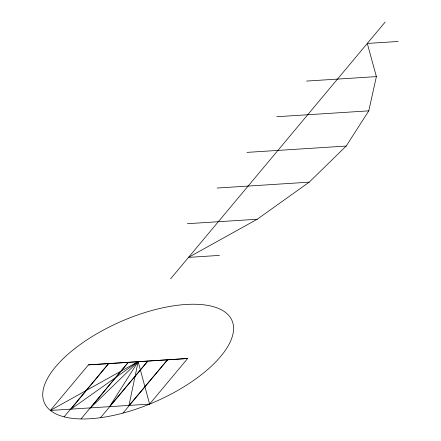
<?xml version="1.0" encoding="UTF-8"?>
<svg xmlns="http://www.w3.org/2000/svg" width="441" height="441" viewBox="0 0 441 441"><rect width="100%" height="100%" fill="white"/><g stroke="black" fill="none" stroke-linecap="round" stroke-linejoin="round"><path stroke-width="0.66" d="M219.464 255.405L188.516 257.379L257.208 219.243L309.191 182.172L346.196 146.054L368.781 110.856L376.388 76.618L367.292 43.444L398.24 41.471M170.639 278.773L385.169 22.05M64.11 416.844L108.547 363.671L187.723 358.494L88.481 364.828L50.373 410.439L149.598 404.11L187.596 358.561M81.006 418.939L128.215 362.447L90.311 408.035L138.154 361.598L149.598 404.11M100.504 417.699L147.713 361.207L109.407 406.817L138.154 361.598L50.373 410.439M123.006 413.09L167.442 359.911L128.954 405.527L138.154 361.598L70.841 409.237L108.547 363.671L88.509 364.883M306.545 81.072L376.388 76.618M276.75 116.727L368.781 110.856M246.954 152.388L346.196 146.054M217.159 188.042L309.191 182.172M187.364 223.697L257.208 219.243M100.443 417.704A102.439 43.615 -23.7 0 0 232.92 323.209A102.439 43.615 -23.7 0 0 81.1 343.881A102.439 43.615 -23.7 0 0 100.443 417.704"/></g></svg>
